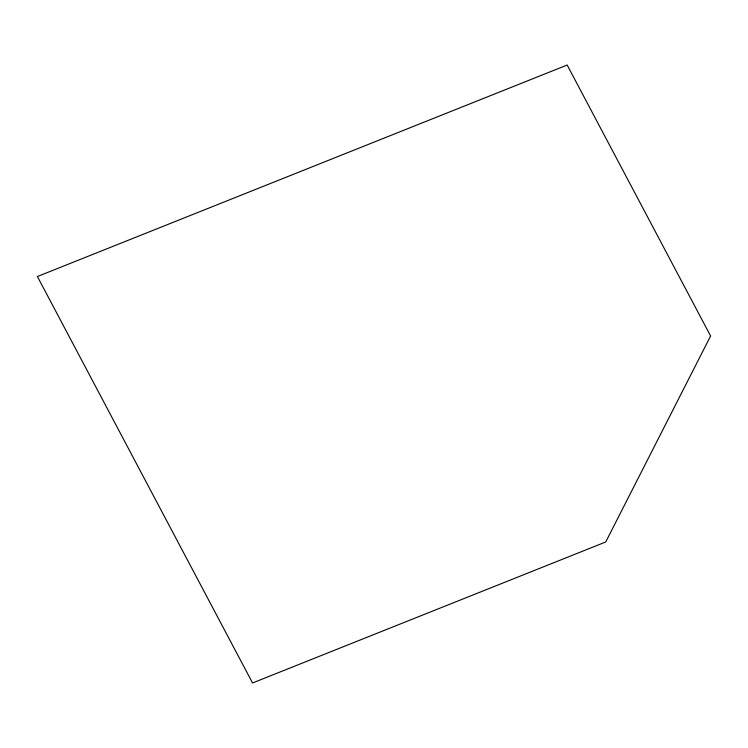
<?xml version="1.0" encoding="UTF-8"?>
<svg xmlns="http://www.w3.org/2000/svg" width="748" height="748" viewBox="0 0 748 748"><rect width="100%" height="100%" fill="white"/><g stroke="black" fill="none" stroke-linecap="round" stroke-linejoin="round"><path stroke-width="1.12" d="M710.6 335.992L605.73 541.973L252.553 682.971L37.4 276.526L567.162 65.029L710.6 335.992"/></g></svg>
